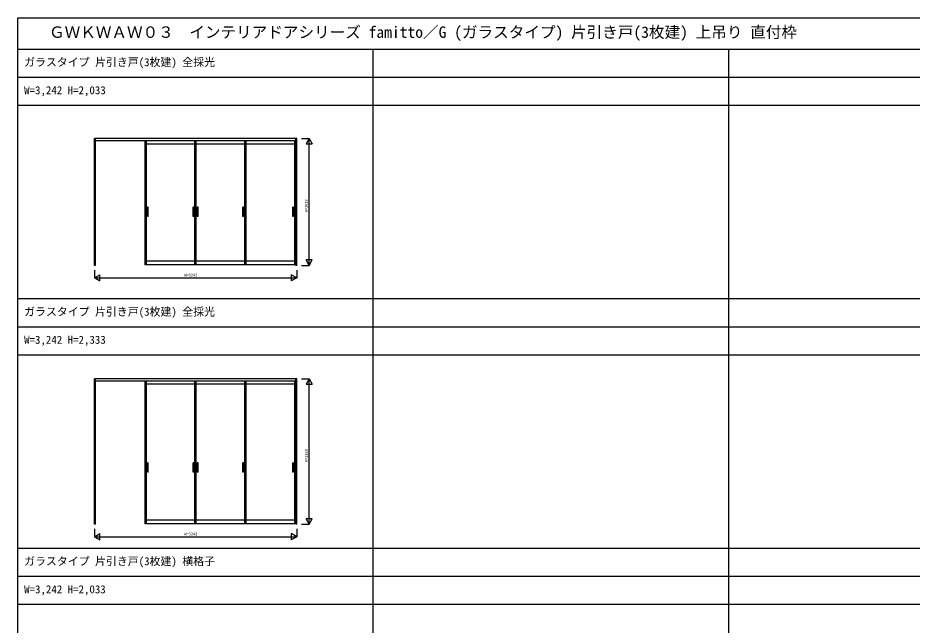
# Model space of a CAD drawing. Units: millimetres, scale not verified. Extents: x -14341 to 14340, y -10000 to 10000.
# Drawn here: x -14341 to -1, y 266 to 10000 of the extents above; entities that cross this region are included whole.
import ezdxf
from ezdxf.enums import TextEntityAlignment as Align

# ---------------------------------------------------------------- set-up
doc = ezdxf.new("R2010")
doc.units = ezdxf.units.MM
doc.header["$LTSCALE"] = 50
for name, color, linetype in [('0-0_0', 7, 'Continuous'), ('0-1_YKK_A1', 4, 'Continuous'), ('0-4_YKK_F1', 7, 'Continuous'), ('0-5_YKK_N1', 2, 'Continuous')]:
    doc.layers.add(name, color=color, linetype=linetype)
doc.styles.add('ＭＳ ゴシック', font='')
doc.styles.get('ＭＳ ゴシック').set_extended_font_data('MS Gothic')

msp = doc.modelspace()

# ---------------------------------------------------------------- linework, layer by layer
at = {"layer": '0-1_YKK_A1'}
for p, q in [((-9870.1, 8066.5), (-13112.1, 8066.5)), ((-13112.1, 6033.5), (-13112.1, 8066.5)), ((-13097.1, 6033.5), (-13097.1, 8066.5)), ((-9885.1, 6033.5), (-9885.1, 8066.5)), ((-9870.1, 6033.5), (-9870.1, 8066.5)), ((-9885.1, 8027.5), (-13097.1, 8027.5)), ((-12300.6, 6042.5), (-12300.6, 8027.5)), ((-12280.6, 6042.5), (-12280.6, 8027.5)), ((-11501.1, 7978.5), (-12280.6, 7978.5)), ((-11501.1, 6042.5), (-11501.1, 8027.5)), ((-11481.1, 6042.5), (-11481.1, 8027.5)), ((-10701.6, 7978.5), (-11481.1, 7978.5)), ((-10701.6, 6042.5), (-10701.6, 8027.5)), ((-10681.6, 6042.5), (-10681.6, 8027.5)), ((-9902.1, 7978.5), (-10681.6, 7978.5)), ((-9902.1, 6042.5), (-9902.1, 8027.5)), ((-12250.1, 6967.5), (-12263.1, 6967.5)), ((-12263.1, 6817.5), (-12263.1, 6967.5)), ((-12250.1, 6817.5), (-12250.1, 6967.5)), ((-11518.6, 6967.5), (-11531.6, 6967.5)), ((-11531.6, 6817.5), (-11531.6, 6967.5)), ((-11518.6, 6817.5), (-11518.6, 6967.5)), ((-11450.6, 6967.5), (-11463.6, 6967.5)), ((-11463.6, 6817.5), (-11463.6, 6967.5)), ((-11450.6, 6817.5), (-11450.6, 6967.5)), ((-10719.1, 6967.5), (-10732.1, 6967.5)), ((-10732.1, 6817.5), (-10732.1, 6967.5)), ((-10719.1, 6817.5), (-10719.1, 6967.5)), ((-9919.6, 6967.5), (-9932.6, 6967.5)), ((-9932.6, 6817.5), (-9932.6, 6967.5)), ((-9919.6, 6817.5), (-9919.6, 6967.5)), ((-12250.1, 6817.5), (-12263.1, 6817.5)), ((-11518.6, 6817.5), (-11531.6, 6817.5)), ((-11450.6, 6817.5), (-11463.6, 6817.5)), ((-10719.1, 6817.5), (-10732.1, 6817.5)), ((-9919.6, 6817.5), (-9932.6, 6817.5)), ((-13097.1, 6033.5), (-13112.1, 6033.5)), ((-9885.1, 6042.5), (-12300.6, 6042.5)), ((-11501.1, 6100.5), (-12280.6, 6100.5)), ((-10701.6, 6100.5), (-11481.1, 6100.5)), ((-9902.1, 6100.5), (-10681.6, 6100.5)), ((-9870.1, 6033.5), (-9885.1, 6033.5)), ((-9870.1, 4216.5), (-13112.1, 4216.5)), ((-13112.1, 1883.5), (-13112.1, 4216.5)), ((-13097.1, 1883.5), (-13097.1, 4216.5)), ((-9885.1, 4177.5), (-13097.1, 4177.5)), ((-12300.6, 1892.5), (-12300.6, 4177.5)), ((-12280.6, 1892.5), (-12280.6, 4177.5)), ((-11501.1, 1892.5), (-11501.1, 4177.5)), ((-11481.1, 1892.5), (-11481.1, 4177.5)), ((-10701.6, 1892.5), (-10701.6, 4177.5)), ((-10681.6, 1892.5), (-10681.6, 4177.5)), ((-9902.1, 1892.5), (-9902.1, 4177.5)), ((-9885.1, 1883.5), (-9885.1, 4216.5)), ((-9870.1, 1883.5), (-9870.1, 4216.5)), ((-11501.1, 4128.5), (-12280.6, 4128.5)), ((-10701.6, 4128.5), (-11481.1, 4128.5)), ((-9902.1, 4128.5), (-10681.6, 4128.5)), ((-12250.1, 2867.5), (-12263.1, 2867.5)), ((-12263.1, 2717.5), (-12263.1, 2867.5)), ((-12250.1, 2717.5), (-12250.1, 2867.5)), ((-11518.6, 2867.5), (-11531.6, 2867.5)), ((-11531.6, 2717.5), (-11531.6, 2867.5)), ((-11518.6, 2717.5), (-11518.6, 2867.5)), ((-11450.6, 2867.5), (-11463.6, 2867.5)), ((-11463.6, 2717.5), (-11463.6, 2867.5)), ((-11450.6, 2717.5), (-11450.6, 2867.5)), ((-10719.1, 2867.5), (-10732.1, 2867.5)), ((-10732.1, 2717.5), (-10732.1, 2867.5)), ((-10719.1, 2717.5), (-10719.1, 2867.5)), ((-9919.6, 2867.5), (-9932.6, 2867.5)), ((-9932.6, 2717.5), (-9932.6, 2867.5)), ((-9919.6, 2717.5), (-9919.6, 2867.5)), ((-12250.1, 2717.5), (-12263.1, 2717.5)), ((-11518.6, 2717.5), (-11531.6, 2717.5)), ((-11450.6, 2717.5), (-11463.6, 2717.5)), ((-10719.1, 2717.5), (-10732.1, 2717.5)), ((-9919.6, 2717.5), (-9932.6, 2717.5)), ((-13097.1, 1883.5), (-13112.1, 1883.5)), ((-9885.1, 1892.5), (-12300.6, 1892.5)), ((-11501.1, 1950.5), (-12280.6, 1950.5)), ((-10701.6, 1950.5), (-11481.1, 1950.5)), ((-9902.1, 1950.5), (-10681.6, 1950.5)), ((-9870.1, 1883.5), (-9885.1, 1883.5))]:
    msp.add_line(p, q, dxfattribs=at)
at = {"layer": '0-4_YKK_F1'}
for p, q in [((-14341.1, 10000), (14339.92, 10000)), ((-14341.1, -10000), (-14341.1, 10000)), ((-14341.1, 9500), (14158.9, 9500)), ((-8641.1, -10000), (-8641.1, 9500)), ((-2941.1, -10000), (-2941.1, 9500)), ((-14341.1, 9050), (14158.9, 9050)), ((-14341.1, 8600), (14158.9, 8600)), ((-14341.1, 5500), (14158.9, 5500)), ((-14341.1, 5050), (14158.9, 5050)), ((-14341.1, 4600), (14158.9, 4600)), ((-14341.1, 1500), (14158.9, 1500)), ((-14341.1, 1050), (14158.9, 1050)), ((-14341.1, 600), (14158.9, 600))]:
    msp.add_line(p, q, dxfattribs=at)
at = {"layer": '0-5_YKK_N1'}
for p, q in [((-9795.1, 8066.5), (-9670.1, 8066.5)), ((-9670.1, 8066.5), (-9720.1, 7979.9)), ((-9670.1, 6033.5), (-9670.1, 8066.5)), ((-9670.1, 8066.5), (-9620.1, 7979.9)), ((-9720.1, 7979.9), (-9620.1, 7979.9)), ((-9795.1, 6033.5), (-9670.1, 6033.5)), ((-9670.1, 6033.5), (-9720.1, 6120.1)), ((-9620.1, 6120.1), (-9720.1, 6120.1)), ((-9670.1, 6033.5), (-9620.1, 6120.1)), ((-13112.1, 5958.5), (-13112.1, 5833.5)), ((-13112.1, 5833.5), (-13025.5, 5883.5)), ((-13025.5, 5783.5), (-13025.5, 5883.5)), ((-9870.1, 5833.5), (-9956.7, 5883.5)), ((-9956.7, 5883.5), (-9956.7, 5783.5)), ((-9870.1, 5958.5), (-9870.1, 5833.5)), ((-13112.1, 5833.5), (-9870.1, 5833.5)), ((-13112.1, 5833.5), (-13025.5, 5783.5)), ((-9870.1, 5833.5), (-9956.7, 5783.5)), ((-9795.1, 4216.5), (-9670.1, 4216.5)), ((-9670.1, 4216.5), (-9720.1, 4129.9)), ((-9670.1, 1883.5), (-9670.1, 4216.5)), ((-9670.1, 4216.5), (-9620.1, 4129.9)), ((-9720.1, 4129.9), (-9620.1, 4129.9)), ((-9795.1, 1883.5), (-9670.1, 1883.5)), ((-9670.1, 1883.5), (-9720.1, 1970.1)), ((-9620.1, 1970.1), (-9720.1, 1970.1)), ((-9670.1, 1883.5), (-9620.1, 1970.1)), ((-13112.1, 1808.5), (-13112.1, 1683.5)), ((-13112.1, 1683.5), (-13025.5, 1733.5)), ((-13025.5, 1633.5), (-13025.5, 1733.5)), ((-9870.1, 1683.5), (-9956.7, 1733.5)), ((-9956.7, 1733.5), (-9956.7, 1633.5)), ((-9870.1, 1808.5), (-9870.1, 1683.5)), ((-13112.1, 1683.5), (-9870.1, 1683.5)), ((-13112.1, 1683.5), (-13025.5, 1633.5)), ((-9870.1, 1683.5), (-9956.7, 1633.5))]:
    msp.add_line(p, q, dxfattribs=at)

# ---------------------------------------------------------------- texts
at = {"layer": '0-0_0', "style": 'ＭＳ ゴシック'}
for s, height, p in [('ＧＷＫＷＡＷ０３  インテリアドアシリーズ famitto／G (ガラスタイプ) 片引き戸(3枚建) 上吊り 直付枠', 183.3, (-13841.1, 9625)), ('ガラスタイプ 片引き戸(3枚建) 全採光', 128.3, (-14241.1, 9187.5)), ('W=3,242 H=2,033', 128.3, (-14241.1, 8737.5)), ('ガラスタイプ 片引き戸(3枚建) 全採光', 128.3, (-14241.1, 5187.5)), ('W=3,242 H=2,333', 128.3, (-14241.1, 4737.5)), ('ガラスタイプ 片引き戸(3枚建) 横格子', 128.3, (-14241.1, 1187.5)), ('W=3,242 H=2,033', 128.3, (-14241.1, 737.5))]:
    msp.add_text(s, height=height, dxfattribs=at).set_placement(p, align=Align.BOTTOM_LEFT)
at = {"layer": '0-5_YKK_N1', "style": 'ＭＳ ゴシック'}
for s, p in [('H=2033', (-9680.1, 6885)), ('H=2333', (-9680.1, 2880))]:
    msp.add_text(s, height=43.99, rotation=90, dxfattribs=at).set_placement(p, align=Align.BOTTOM_LEFT)
for p in [(-11671.1, 5843.5), (-11671.1, 1693.5)]:
    msp.add_text('W=3242', height=43.99, dxfattribs=at).set_placement(p, align=Align.BOTTOM_LEFT)

doc.saveas('drawing.dxf')
